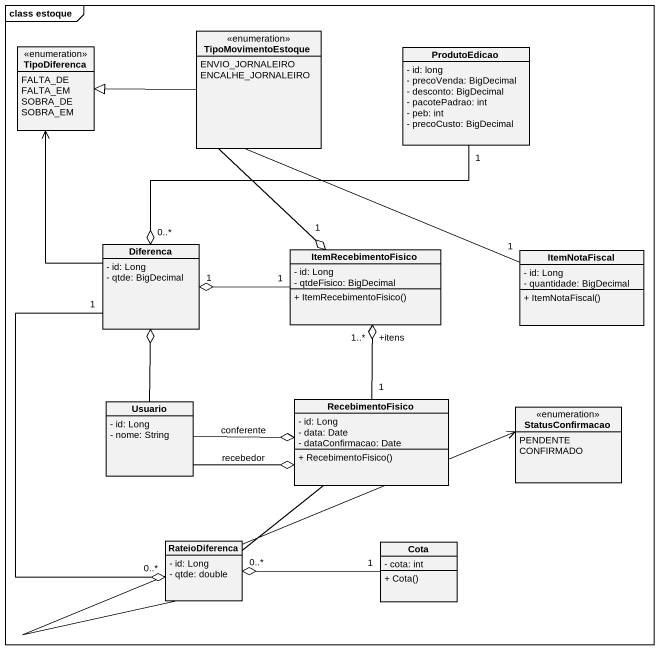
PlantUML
@startuml
mainframe class estoque
hide circle
hide empty members
skinparam classAttributeIconSize 0
enum TipoDiferenca {
  FALTA_DE
  FALTA_EM
  SOBRA_DE
  SOBRA_EM
}
enum TipoMovimentoEstoque {
  ENVIO_JORNALEIRO
  ENCALHE_JORNALEIRO
}
class ProdutoEdicao {
  - id: long
  - precoVenda: BigDecimal
  - desconto: BigDecimal
  - pacotePadrao: int
  - peb: int
  - precoCusto: BigDecimal
}
class Diferenca {
  - id: Long
  - qtde: BigDecimal
}
class ItemRecebimentoFisico {
  - id: Long
  - qtdeFisico: BigDecimal
  + ItemRecebimentoFisico()
}
class ItemNotaFiscal {
  - id: Long
  - quantidade: BigDecimal
  + ItemNotaFiscal()
}
class Usuario {
  - id: Long
  - nome: String
}
class RecebimentoFisico {
  - id: Long
  - data: Date
  - dataConfirmacao: Date
  + RecebimentoFisico()
}
enum StatusConfirmacao {
  PENDENTE
  CONFIRMADO
}
class RateioDiferenca {
  - id: Long
  - qtde: double
}
class Cota {
  - cota: int
  + Cota()
}
TipoMovimentoEstoque -left-|> TipoDiferenca
ProdutoEdicao "1" --o "0..*" Diferenca
Diferenca -up-> TipoDiferenca
Diferenca "1" --o "0..*" RateioDiferenca
ItemRecebimentoFisico "1" -left-o "1" Diferenca
ItemNotaFiscal "1" -left-o "1" ItemRecebimentoFisico
Usuario -up-o Diferenca
Usuario -right-o RecebimentoFisico : recebedor
Usuario -right-o RecebimentoFisico : conferente
RecebimentoFisico "1" -up-o "+itens\n1..*" ItemRecebimentoFisico
RecebimentoFisico -right-> StatusConfirmacao
Cota "1" -left-o "0..*" RateioDiferenca
@enduml
